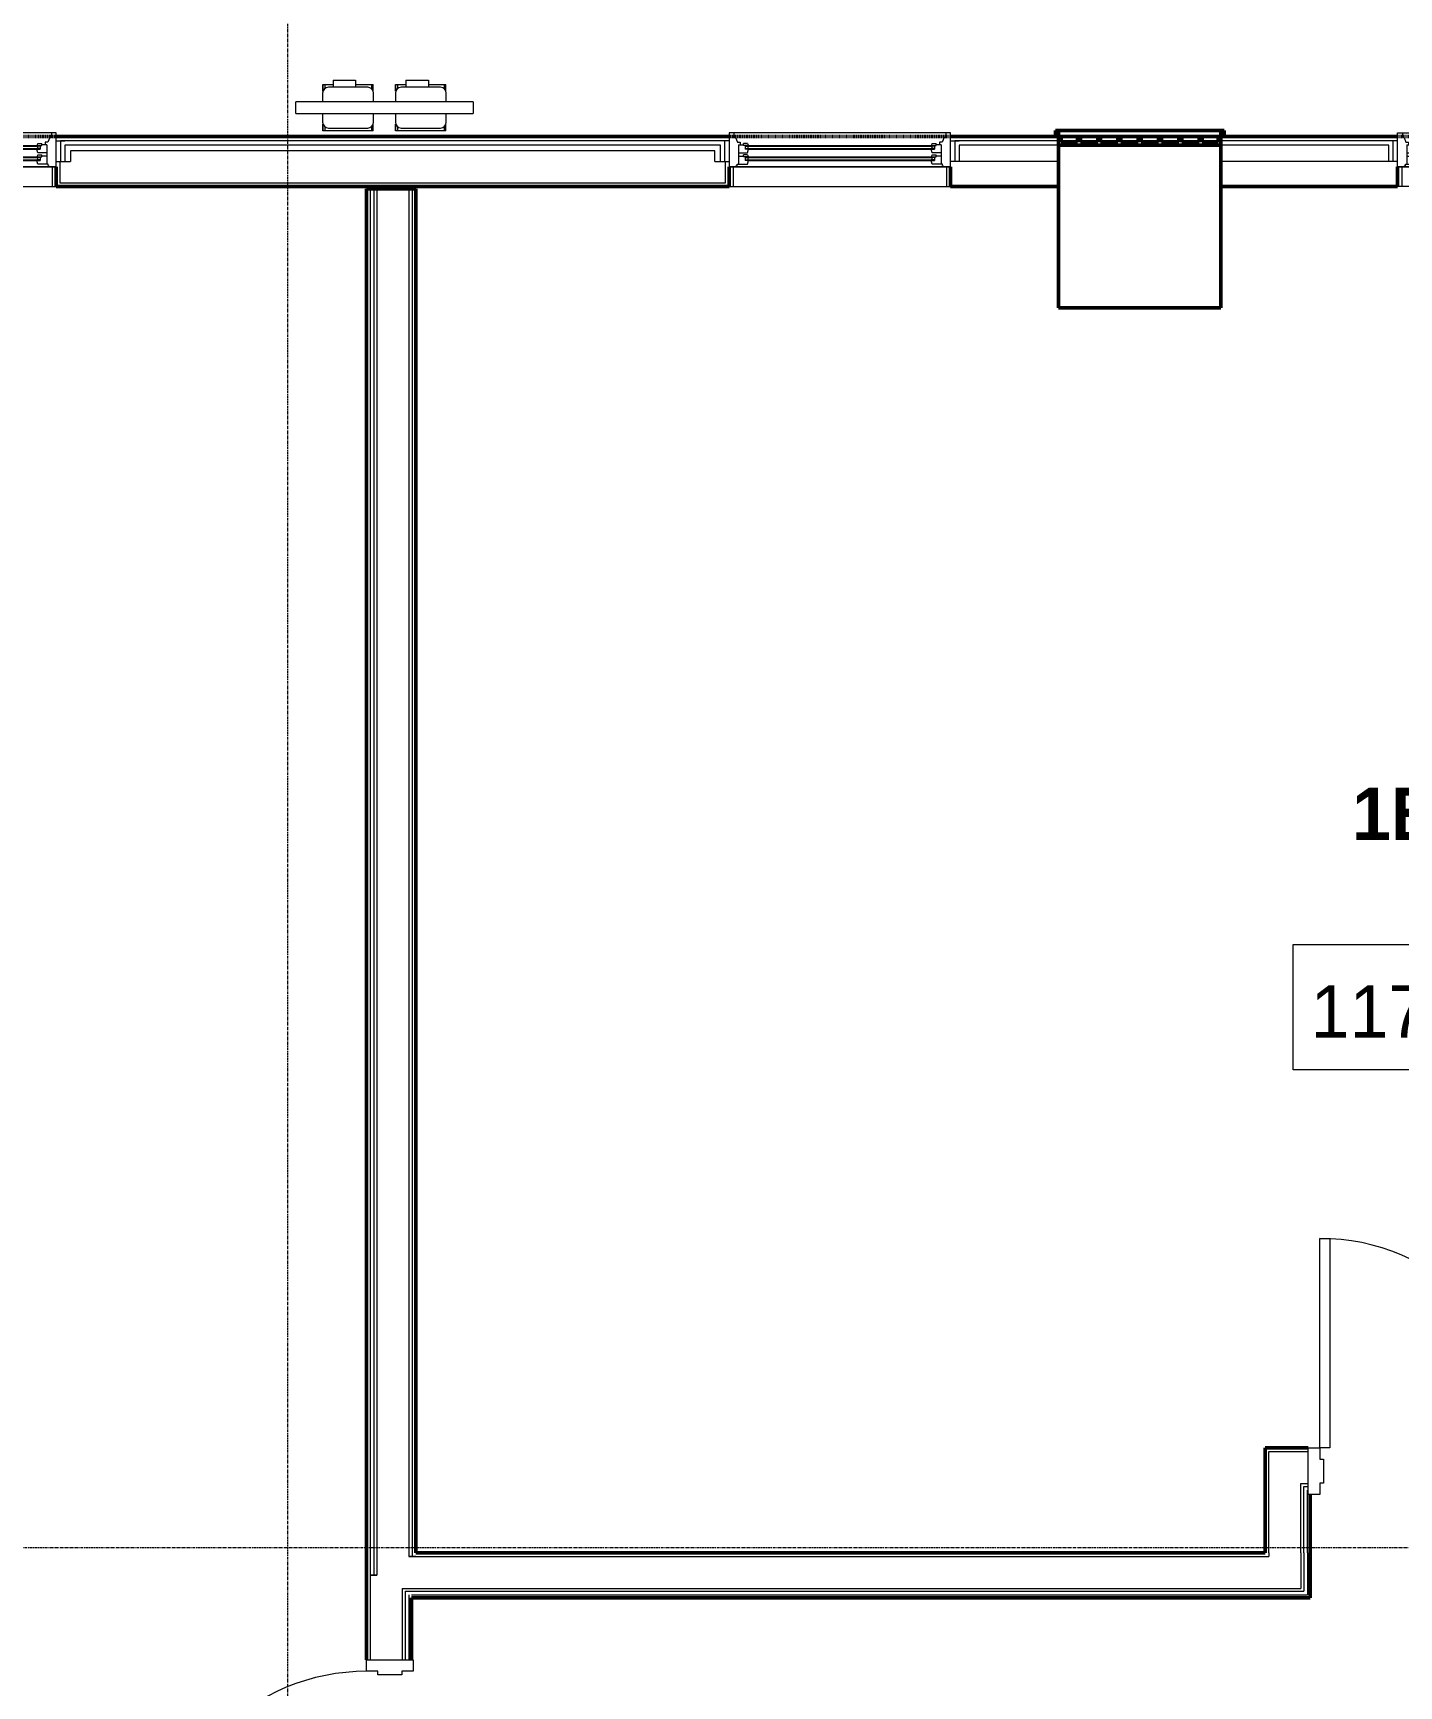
# Model space of a CAD drawing. Header units: inches. Extents: x -4235 to -464, y 9706 to 12463.
# Drawn here: x -3525.1 to -3290.3, y 11823.5 to 12107.4 of the extents above; entities that cross this region are included whole.
import ezdxf

# ---------------------------------------------------------------- set-up
doc = ezdxf.new("R2010")
doc.units = ezdxf.units.IN
doc.header["$MEASUREMENT"] = 0
doc.linetypes.add('Dash 1_16_', pattern=[0.125, 0.0625, -0.0625])
doc.linetypes.add('Grid Line 1_2_', pattern=[0.875, 0.5, -0.125, 0.125, -0.125])
for name, color, linetype, lineweight in [('0-1', 7, 'Continuous', 5), ('0-3', 250, 'Continuous', 9), ('A-AREA-IDEN', 2, 'Continuous', 9), ('A-DOOR-1', 250, 'Continuous', 9), ('A-DOOR-2', 130, 'Continuous', 20), ('A-DOOR-FRAM-1', 130, 'Continuous', 20), ('A-GENM', 5, 'Continuous', 9), ('A-GENM-3', 5, 'Continuous', 50), ('A-GLAZ-1', 151, 'Continuous', 9), ('A-GLAZ-2', 151, 'Continuous', 20), ('A-WALL-3', 50, 'Continuous', 13), ('A-WALL-5', 113, 'Continuous', 50), ('A-WALL-6', 113, 'Continuous', 9), ('C-PROP-LINE-1', 91, 'Dash 1_16_', 50), ('I-WALL-1', 7, 'Continuous', 50), ('Q-SPCQ', 91, 'Continuous', 9), ('S-GRID-1', 1, 'Grid Line 1_2_', 9)]:
    doc.layers.add(name, color=color, linetype=linetype, lineweight=lineweight)
doc.styles.add('Century Gothic', font='ufonts.com_century-gothic.ttf', dxfattribs={"height": 9})
doc.styles.add('Century Gothic_B', font='GOTHICB.TTF', dxfattribs={"height": 9})

# ---------------------------------------------------------------- blocks, each defined once
blk = doc.blocks.new('HOLLOW METAL - UNIT DOOR-2191977-BACKGROUND - 1ST FLOOR')
at = {"layer": 'A-DOOR-1'}
blk.add_arc((18, -4.125), 36, 180, 270, dxfattribs=at)
at = {"layer": 'A-DOOR-2'}
for p, q in [((16.25, -4.125), (18, -4.125)), ((16.25, -40.125), (16.25, -4.125)), ((18, -4.125), (18, -40.125)), ((18, -40.125), (16.25, -40.125))]:
    blk.add_line(p, q, dxfattribs=at)
at = {"layer": 'A-DOOR-FRAM-1'}
for p, q in [((-20, 3.875), (-18, 3.875)), ((-20, -4.125), (-20, 3.875)), ((-18, 3.875), (-18, 1.9375)), ((18, 3.875), (20, 3.875)), ((18, 1.9375), (18, 3.875)), ((20, 3.875), (20, -4.125)), ((-18, 1.9375), (-17.375, 1.9375)), ((-17.375, 1.9375), (-17.375, -2.1875)), ((17.375, 1.9375), (18, 1.9375)), ((17.375, -2.1875), (17.375, 1.9375)), ((-18, -2.1875), (-18, -4.125)), ((-17.375, -2.1875), (-18, -2.1875)), ((18, -2.1875), (17.375, -2.1875)), ((18, -4.125), (18, -2.1875)), ((-18, -4.125), (-20, -4.125)), ((20, -4.125), (18, -4.125))]:
    blk.add_line(p, q, dxfattribs=at)
blk = doc.blocks.new('CTR - 1st Phase - Common Walls_rvt-1-BACKGROUND - 1ST FLOOR')
at = {"layer": 'A-WALL-3'}
for p, q in [((-3467.15, 12080.69), (-3467.15, 11842.49)), ((-3466.52, 12080.69), (-3466.52, 11842.49)), ((-3466.02, 12080.69), (-3466.02, 11842.49)), ((-3460.52, 12080.69), (-3460.52, 11845.74)), ((-3459.9, 12080.69), (-3459.9, 11845.74)), ((-3312.67, 11863.74), (-3305.92, 11863.74)), ((-3312.67, 11858.24), (-3312.67, 11863.74)), ((-3312.67, 11856.61), (-3312.67, 11858.24)), ((-3312.67, 11846.36), (-3312.67, 11856.61)), ((-3307.17, 11858.24), (-3305.92, 11858.24)), ((-3307.17, 11857.74), (-3307.17, 11858.24)), ((-3307.17, 11856.61), (-3307.17, 11857.74)), ((-3307.17, 11846.36), (-3307.17, 11856.61)), ((-3306.67, 11857.74), (-3305.92, 11857.74)), ((-3306.67, 11857.11), (-3306.67, 11857.74)), ((-3306.67, 11856.61), (-3306.67, 11857.11)), ((-3306.67, 11846.36), (-3306.67, 11856.61)), ((-3306.05, 11857.11), (-3305.92, 11857.11)), ((-3306.05, 11856.61), (-3306.05, 11857.11)), ((-3306.05, 11846.36), (-3306.05, 11856.61)), ((-3459.9, 11845.74), (-3460.52, 11845.74)), ((-3460.52, 11845.74), (-3459.9, 11845.74)), ((-3459.27, 11845.74), (-3459.9, 11845.74)), ((-3459.9, 11845.74), (-3459.27, 11845.74)), ((-3459.27, 11845.74), (-3312.67, 11845.74)), ((-3312.67, 11846.36), (-3312.67, 11845.74)), ((-3307.17, 11846.36), (-3307.17, 11845.74)), ((-3307.17, 11845.74), (-3307.17, 11840.24)), ((-3306.67, 11846.36), (-3306.67, 11840.24)), ((-3306.05, 11846.36), (-3306.05, 11839.74)), ((-3466.52, 11842.49), (-3467.15, 11842.49)), ((-3467.15, 11842.49), (-3467.15, 11827.99)), ((-3467.15, 11842.49), (-3466.52, 11842.49)), ((-3466.02, 11842.49), (-3466.52, 11842.49)), ((-3466.52, 11842.49), (-3466.02, 11842.49)), ((-3461.65, 11840.24), (-3461.65, 11827.99)), ((-3461.65, 11840.24), (-3461.15, 11840.24)), ((-3461.15, 11840.24), (-3460.52, 11840.24)), ((-3461.15, 11839.74), (-3461.15, 11827.99)), ((-3461.15, 11839.74), (-3460.52, 11839.74)), ((-3460.52, 11840.24), (-3460.02, 11840.24)), ((-3460.52, 11839.74), (-3460.02, 11839.74)), ((-3460.52, 11839.11), (-3460.52, 11827.99)), ((-3460.02, 11840.24), (-3307.17, 11840.24)), ((-3460.02, 11839.74), (-3306.67, 11839.74)), ((-3460.02, 11839.11), (-3306.05, 11839.11)), ((-3306.67, 11840.24), (-3306.67, 11839.74)), ((-3306.05, 11839.74), (-3306.05, 11839.11))]:
    blk.add_line(p, q, dxfattribs=at)
at = {"layer": 'I-WALL-1'}
for p, q in [((-3459.27, 12080.69), (-3467.77, 12080.69)), ((-3467.77, 12080.69), (-3467.77, 11842.49)), ((-3459.27, 11846.36), (-3459.27, 12080.69)), ((-3305.92, 11864.36), (-3313.3, 11864.36)), ((-3313.3, 11864.36), (-3313.3, 11863.74)), ((-3313.3, 11863.74), (-3313.3, 11856.61)), ((-3313.3, 11856.61), (-3313.3, 11846.36)), ((-3305.55, 11846.36), (-3305.55, 11856.36)), ((-3313.3, 11846.36), (-3459.27, 11846.36)), ((-3305.55, 11839.11), (-3305.55, 11846.36)), ((-3467.77, 11842.49), (-3467.77, 11827.99)), ((-3305.55, 11838.61), (-3305.55, 11839.11)), ((-3460.02, 11827.99), (-3460.02, 11838.61)), ((-3460.02, 11838.61), (-3305.55, 11838.61))]:
    blk.add_line(p, q, dxfattribs=at)
at = {"layer": '0-3'}
for p, rotation in [((-3285.92, 11860.24), 180), ((-3463.65, 11807.99), 270)]:
    blk.add_blockref('HOLLOW METAL - UNIT DOOR-2191977-BACKGROUND - 1ST FLOOR', p, dxfattribs=dict(at, rotation=rotation))
blk = doc.blocks.new('Window-Double_Hung-Andersen-400_Series-Tilt_Wash - DOUBLE HUNG - COTTAGE - 1ST FLOOR-2889518-BACKGROUND - 1ST FLOOR')
at = {"layer": 'A-GLAZ-1'}
for p, q in [((-16.29, 2.62), (-15.7, 2.62)), ((-16.29, 2.25), (-15.7, 2.25)), ((-16.29, 0.69), (-15.7, 0.69)), ((-16.29, 0.31), (-15.7, 0.31)), ((-15.82, 2.62), (-15.82, 2.25)), ((-15.82, 0.69), (-15.82, 0.31)), ((-15.7, 2.75), (15.7, 2.75)), ((-15.7, 2.62), (15.7, 2.62)), ((-15.7, 2.25), (15.7, 2.25)), ((-15.7, 2.12), (15.7, 2.12)), ((-15.7, 0.81), (15.7, 0.81)), ((-15.7, 0.69), (15.7, 0.69)), ((-15.7, 0.31), (15.7, 0.31)), ((-15.7, 0.19), (15.7, 0.19)), ((16.29, 2.62), (15.7, 2.62)), ((16.29, 2.25), (15.7, 2.25)), ((16.29, 0.69), (15.7, 0.69)), ((16.29, 0.31), (15.7, 0.31)), ((15.82, 2.62), (15.82, 2.25)), ((15.82, 0.69), (15.82, 0.31)), ((18.95, -0.94), (-18.95, -0.94)), ((-18.95, -0.94), (-18.95, -4.31)), ((-18.32, -0.94), (-18.32, -4.31)), ((18.32, -0.94), (18.32, -4.31)), ((18.95, -4.31), (18.95, -0.94)), ((-18.95, -4.31), (18.95, -4.31))]:
    blk.add_line(p, q, dxfattribs=at)
at = {"layer": 'A-GLAZ-2'}
for p, q in [((-19.01, 3.56), (-20.51, 3.56)), ((19.01, 4.94), (-19.01, 4.94)), ((-19.01, 4.94), (-19.01, -0.94)), ((-18.2, 4.94), (-18.2, 4.12)), ((-18.2, 4.12), (-17.92, 4.12)), ((-17.92, 4.12), (-17.61, 3.31)), ((-17.61, 3.31), (-17.14, 3.31)), ((-17.42, 2.87), (-16.57, 2.87)), ((-17.42, 2.87), (-17.42, -0.44)), ((-17.14, 3.31), (-17.14, 2.87)), ((-15.86, 3.09), (-16.57, 3.09)), ((-16.57, 2.75), (-16.57, 3.09)), ((-15.86, 3.09), (-15.7, 2.75)), ((15.86, 3.09), (15.7, 2.75)), ((15.86, 3.09), (16.57, 3.09)), ((16.57, 2.75), (16.57, 3.09)), ((17.42, 2.87), (16.57, 2.87)), ((17.14, 3.31), (17.14, 2.87)), ((17.61, 3.31), (17.14, 3.31)), ((17.42, 2.87), (17.42, -0.44)), ((17.92, 4.12), (17.61, 3.31)), ((18.2, 4.12), (17.92, 4.12)), ((18.2, 4.94), (18.2, 4.12)), ((19.01, -0.94), (19.01, 4.94)), ((19.01, 3.56), (20.51, 3.56)), ((-17.42, 1.5), (-15.86, 1.5)), ((-17.42, 0.94), (-16.57, 0.94)), ((-15.7, 2.75), (-16.57, 2.75)), ((-15.86, 1.16), (-16.57, 1.16)), ((-16.57, 0.81), (-16.57, 1.16)), ((-15.7, 0.81), (-16.57, 0.81)), ((-16.29, 2.75), (-16.29, 2.12)), ((-15.7, 2.12), (-16.29, 2.12)), ((-16.29, 0.81), (-16.29, 0.19)), ((-15.7, 0.19), (-16.29, 0.19)), ((-15.86, 1.5), (-15.7, 2.12)), ((-15.86, 1.16), (-15.7, 0.81)), ((-15.86, -0.44), (-15.7, 0.19)), ((15.7, 2.75), (16.57, 2.75)), ((15.7, 2.12), (16.29, 2.12)), ((15.86, 1.5), (15.7, 2.12)), ((15.86, 1.16), (15.7, 0.81)), ((15.7, 0.81), (16.57, 0.81)), ((15.7, 0.19), (16.29, 0.19)), ((15.86, -0.44), (15.7, 0.19)), ((17.42, 1.5), (15.86, 1.5)), ((15.86, 1.16), (16.57, 1.16)), ((16.29, 2.75), (16.29, 2.12)), ((16.29, 0.81), (16.29, 0.19)), ((16.57, 0.81), (16.57, 1.16)), ((17.42, 0.94), (16.57, 0.94)), ((-19.01, -0.94), (19.01, -0.94)), ((-17.67, -0.66), (-18, -0.94)), ((-17.67, -0.66), (-17.67, -0.44)), ((-17.67, -0.44), (-15.86, -0.44)), ((17.67, -0.44), (15.86, -0.44)), ((17.67, -0.66), (17.67, -0.44)), ((17.67, -0.66), (18, -0.94))]:
    blk.add_line(p, q, dxfattribs=at)
blk = doc.blocks.new('Window-Double_Hung-Andersen-400_Series-Tilt_Wash - DOUBLE HUNG - COTTAGE - 1ST FLOOR-2889437-BACKGROUND - 1ST FLOOR')
at = {"layer": 'A-GLAZ-1'}
for p, q in [((-18.95, 4.31), (18.95, 4.31)), ((-18.95, 0.94), (-18.95, 4.31)), ((-18.32, 0.94), (-18.32, 4.31)), ((18.32, 0.94), (18.32, 4.31)), ((18.95, 4.31), (18.95, 0.94)), ((18.95, 0.94), (-18.95, 0.94)), ((-16.29, -0.31), (-15.7, -0.31)), ((-16.29, -0.69), (-15.7, -0.69)), ((-16.29, -2.25), (-15.7, -2.25)), ((-16.29, -2.63), (-15.7, -2.63)), ((-15.82, -0.69), (-15.82, -0.31)), ((-15.82, -2.63), (-15.82, -2.25)), ((-15.7, -0.19), (15.7, -0.19)), ((-15.7, -0.31), (15.7, -0.31)), ((-15.7, -0.69), (15.7, -0.69)), ((-15.7, -0.81), (15.7, -0.81)), ((-15.7, -2.13), (15.7, -2.13)), ((-15.7, -2.25), (15.7, -2.25)), ((-15.7, -2.63), (15.7, -2.63)), ((-15.7, -2.75), (15.7, -2.75)), ((16.29, -0.31), (15.7, -0.31)), ((16.29, -0.69), (15.7, -0.69)), ((16.29, -2.25), (15.7, -2.25)), ((16.29, -2.63), (15.7, -2.63)), ((15.82, -0.69), (15.82, -0.31)), ((15.82, -2.63), (15.82, -2.25))]:
    blk.add_line(p, q, dxfattribs=at)
at = {"layer": 'A-GLAZ-2'}
for p, q in [((-19.01, 0.94), (19.01, 0.94)), ((-19.01, -4.94), (-19.01, 0.94)), ((-17.67, 0.66), (-18, 0.94)), ((-17.67, 0.66), (-17.67, 0.44)), ((-17.67, 0.44), (-15.86, 0.44)), ((-17.42, -2.87), (-17.42, 0.44)), ((-15.86, 0.44), (-15.7, -0.19)), ((15.86, 0.44), (15.7, -0.19)), ((17.67, 0.44), (15.86, 0.44)), ((17.42, -2.87), (17.42, 0.44)), ((17.67, 0.66), (18, 0.94)), ((17.67, 0.66), (17.67, 0.44)), ((19.01, 0.94), (19.01, -4.94)), ((-17.42, -0.94), (-16.57, -0.94)), ((-17.42, -1.5), (-15.86, -1.5)), ((-16.57, -0.81), (-16.57, -1.16)), ((-15.7, -0.81), (-16.57, -0.81)), ((-15.86, -1.16), (-16.57, -1.16)), ((-16.57, -2.75), (-16.57, -3.09)), ((-15.7, -2.75), (-16.57, -2.75)), ((-16.29, -0.81), (-16.29, -0.19)), ((-15.7, -0.19), (-16.29, -0.19)), ((-16.29, -2.75), (-16.29, -2.13)), ((-15.7, -2.13), (-16.29, -2.13)), ((-15.86, -1.16), (-15.7, -0.81)), ((-15.86, -1.5), (-15.7, -2.13)), ((-15.86, -3.09), (-15.7, -2.75)), ((15.7, -0.19), (16.29, -0.19)), ((15.86, -1.16), (15.7, -0.81)), ((15.7, -0.81), (16.57, -0.81)), ((15.86, -1.5), (15.7, -2.13)), ((15.7, -2.13), (16.29, -2.13)), ((15.86, -3.09), (15.7, -2.75)), ((15.7, -2.75), (16.57, -2.75)), ((15.86, -1.16), (16.57, -1.16)), ((17.42, -1.5), (15.86, -1.5)), ((16.29, -0.81), (16.29, -0.19)), ((16.29, -2.75), (16.29, -2.13)), ((16.57, -0.81), (16.57, -1.16)), ((17.42, -0.94), (16.57, -0.94)), ((16.57, -2.75), (16.57, -3.09)), ((-19.01, -3.56), (-20.51, -3.56)), ((19.01, -4.94), (-19.01, -4.94)), ((-18.2, -4.13), (-17.92, -4.13)), ((-18.2, -4.94), (-18.2, -4.13)), ((-17.92, -4.13), (-17.61, -3.31)), ((-17.61, -3.31), (-17.14, -3.31)), ((-17.42, -2.87), (-16.57, -2.87)), ((-17.14, -3.31), (-17.14, -2.87)), ((-15.86, -3.09), (-16.57, -3.09)), ((15.86, -3.09), (16.57, -3.09)), ((17.42, -2.87), (16.57, -2.87)), ((17.14, -3.31), (17.14, -2.87)), ((17.61, -3.31), (17.14, -3.31)), ((17.92, -4.13), (17.61, -3.31)), ((18.2, -4.13), (17.92, -4.13)), ((18.2, -4.94), (18.2, -4.13)), ((19.01, -3.56), (20.51, -3.56))]:
    blk.add_line(p, q, dxfattribs=at)
blk = doc.blocks.new('gas_meter_manifold_5854 - Plumbing Gas Meter 3d Manifolded-2102305-BACKGROUND - 1ST FLOOR')
at = {"layer": 'A-GENM'}
for p, q in [((15.25, 1), (-15.25, 1)), ((-15.25, 0), (-15.25, 1)), ((15.25, 1), (15.25, 0)), ((-15.25, -1), (-15.25, 0)), ((-15.25, -1), (15.25, -1)), ((15.25, 0), (15.25, -1))]:
    blk.add_line(p, q, dxfattribs=at)
blk = doc.blocks.new('Plumbing Gas Meter 3d single - Plumbing Gas Meter 3d single-2101173-BACKGROUND - 1ST FLOOR')
at = {"layer": 'Q-SPCQ'}
for p, q in [((-4.32, 4), (-4.32, 2.82)), ((-4.32, 4), (-4.32, 4)), ((-4.32, 4), (-3.92, 4)), ((-4.32, 2.82), (-4.32, 4)), ((-3.92, 4), (-2.55, 4)), ((-3.92, 3.33), (-3.92, 4)), ((3.38, 3.5), (-3.37, 3.5)), ((-2.55, 4.75), (1.3, 4.75)), ((-2.55, 4.75), (-2.55, 3.5)), ((1.3, 4.75), (1.3, 3.5)), ((1.3, 4), (2.06, 4)), ((2.06, 4), (4.06, 4)), ((4.06, 4), (4.32, 4)), ((4.06, 3.23), (4.06, 4)), ((4.32, 2.82), (4.32, 4)), ((4.32, 4), (4.32, 4)), ((4.32, 2.82), (4.32, 4)), ((-4.37, 2.5), (-4.37, 1)), ((4.38, 1), (4.38, 2.5)), ((-4.37, -1), (-4.37, -2.5)), ((-4.32, -2.82), (-4.32, -4)), ((-4.32, -4), (-4.32, -2.82)), ((4.32, -4), (4.32, -2.82)), ((4.32, -4), (4.32, -2.82)), ((4.38, -2.5), (4.38, -1)), ((-3.92, -4), (-4.32, -4)), ((-4.32, -4), (-4.32, -4)), ((-3.92, -4), (-3.92, -3.33)), ((-1.92, -4), (-3.92, -4)), ((-3.37, -3.5), (3.38, -3.5)), ((2.06, -4), (-1.92, -4)), ((4.06, -4), (2.06, -4)), ((4.06, -4), (4.06, -3.22)), ((4.32, -4), (4.06, -4)), ((4.32, -4), (4.32, -4))]:
    blk.add_line(p, q, dxfattribs=at)
for centre, start, end in [((-3.37, 2.5), 90, 180), ((3.38, 2.5), 0, 90), ((-3.37, -2.5), 180, 270), ((3.38, -2.5), 270, 0)]:
    blk.add_arc(centre, 1, start, end, dxfattribs=at)
blk = doc.blocks.new('Plumbing Gas Meter 3d single - Plumbing Gas Meter 3d single-V12-BACKGROUND - 1ST FLOOR')
at = {"layer": 'Q-SPCQ'}
for p, q in [((-4.32, 4), (-4.32, 2.82)), ((-4.32, 4), (-4.32, 4)), ((-4.32, 4), (-3.92, 4)), ((-4.32, 2.82), (-4.32, 4)), ((-3.92, 4), (-2.55, 4)), ((-3.92, 3.33), (-3.92, 4)), ((3.38, 3.5), (-3.37, 3.5)), ((-2.55, 4.75), (1.3, 4.75)), ((-2.55, 4.75), (-2.55, 3.5)), ((1.3, 4.75), (1.3, 3.5)), ((1.3, 4), (2.06, 4)), ((2.06, 4), (4.06, 4)), ((4.06, 4), (4.32, 4)), ((4.06, 3.23), (4.06, 4)), ((4.32, 2.82), (4.32, 4)), ((4.32, 4), (4.32, 4)), ((4.32, 2.82), (4.32, 4)), ((-4.37, 2.5), (-4.37, 1)), ((4.38, 1), (4.38, 2.5)), ((-4.37, -1), (-4.37, -2.5)), ((-4.32, -2.82), (-4.32, -4)), ((-4.32, -4), (-4.32, -2.82)), ((4.32, -4), (4.32, -2.82)), ((4.32, -4), (4.32, -2.82)), ((4.38, -2.5), (4.38, -1)), ((-3.92, -4), (-4.32, -4)), ((-4.32, -4), (-4.32, -4)), ((-3.92, -4), (-3.92, -3.33)), ((-1.92, -4), (-3.92, -4)), ((-3.37, -3.5), (3.38, -3.5)), ((2.06, -4), (-1.92, -4)), ((4.06, -4), (2.06, -4)), ((4.06, -4), (4.06, -3.22)), ((4.32, -4), (4.06, -4)), ((4.32, -4), (4.32, -4))]:
    blk.add_line(p, q, dxfattribs=at)
for centre, start, end in [((-3.37, 2.5), 90, 180), ((3.38, 2.5), 0, 90), ((-3.37, -2.5), 180, 270), ((3.38, -2.5), 270, 0)]:
    blk.add_arc(centre, 1, start, end, dxfattribs=at)
blk = doc.blocks.new('V-Series_EWC4_SPVU_RFA_2015 - 1ST FLOOR-2484708-BACKGROUND - 1ST FLOOR')
at = {"layer": 'A-GENM-3'}
for p, q in [((-3131.77, 12090.69), (-3132.33, 12090.69)), ((-3132.33, 12090.69), (-3132.33, 12089.69)), ((-3132.33, 12089.69), (-3131.77, 12089.69)), ((-3103.89, 12090.69), (-3131.77, 12090.69)), ((-3131.77, 12090.69), (-3131.77, 12089.69)), ((-3131.77, 12089.69), (-3131.77, 12090.69)), ((-3131.77, 12089.69), (-3103.89, 12089.69)), ((-3131.77, 12089.69), (-3131.77, 12060.25)), ((-3131.33, 12089.69), (-3131.77, 12089.69)), ((-3131.33, 12088.69), (-3131.33, 12089.69)), ((-3128.53, 12088.69), (-3131.33, 12088.69)), ((-3128.03, 12089.69), (-3128.53, 12089.69)), ((-3128.53, 12089.69), (-3128.53, 12088.69)), ((-3128.03, 12088.69), (-3128.03, 12089.69)), ((-3125.05, 12088.69), (-3128.03, 12088.69)), ((-3124.55, 12089.69), (-3125.05, 12089.69)), ((-3125.05, 12089.69), (-3125.05, 12088.69)), ((-3124.55, 12088.69), (-3124.55, 12089.69)), ((-3121.57, 12088.69), (-3124.55, 12088.69)), ((-3121.07, 12089.69), (-3121.57, 12089.69)), ((-3121.57, 12089.69), (-3121.57, 12088.69)), ((-3121.07, 12088.69), (-3121.07, 12089.69)), ((-3118.08, 12088.69), (-3121.07, 12088.69)), ((-3117.58, 12089.69), (-3118.08, 12089.69)), ((-3118.08, 12089.69), (-3118.08, 12088.69)), ((-3117.58, 12088.69), (-3117.58, 12089.69)), ((-3114.6, 12088.69), (-3117.58, 12088.69)), ((-3114.1, 12089.69), (-3114.6, 12089.69)), ((-3114.6, 12089.69), (-3114.6, 12088.69)), ((-3114.1, 12088.69), (-3114.1, 12089.69)), ((-3111.11, 12088.69), (-3114.1, 12088.69)), ((-3110.61, 12089.69), (-3111.11, 12089.69)), ((-3111.11, 12089.69), (-3111.11, 12088.69)), ((-3110.61, 12088.69), (-3110.61, 12089.69)), ((-3107.63, 12088.69), (-3110.61, 12088.69)), ((-3107.13, 12089.69), (-3107.63, 12089.69)), ((-3107.63, 12089.69), (-3107.63, 12088.69)), ((-3107.13, 12088.69), (-3107.13, 12089.69)), ((-3104.33, 12088.69), (-3107.13, 12088.69)), ((-3103.89, 12089.69), (-3104.33, 12089.69)), ((-3104.33, 12089.69), (-3104.33, 12088.69)), ((-3103.89, 12089.69), (-3103.89, 12090.69)), ((-3103.33, 12090.69), (-3103.89, 12090.69)), ((-3103.89, 12090.69), (-3103.89, 12089.69)), ((-3103.89, 12089.69), (-3103.33, 12089.69)), ((-3103.89, 12060.25), (-3103.89, 12089.69)), ((-3103.33, 12089.69), (-3103.33, 12090.69)), ((-3131.77, 12060.25), (-3103.89, 12060.25))]:
    blk.add_line(p, q, dxfattribs=at)
blk = doc.blocks.new('Family - ___-2835903-BACKGROUND - 1ST FLOOR')
at = {"layer": 'C-PROP-LINE-1'}
blk.add_line((-2096.82, 12089.69), (-3831.82, 12089.69), dxfattribs=at)

msp = doc.modelspace()

# ---------------------------------------------------------------- linework, layer by layer
at = {"layer": 'A-AREA-IDEN', "flags": 128}
msp.add_lwpolyline([(-3308.5, 11950.84), (-3224, 11950.84), (-3224, 11929.35), (-3308.5, 11929.35)], close=True, dxfattribs=at)
at = {"layer": 'A-WALL-5'}
for p, q in [((-3405.42, 12089.69), (-3521.12, 12089.69)), ((-3290.54, 12089.69), (-3367.4, 12089.69)), ((-3348.8, 12081.06), (-3348.8, 12088.19)), ((-3348.8, 12088.19), (-3320.92, 12088.19)), ((-3320.92, 12088.19), (-3320.92, 12081.06)), ((-3521.12, 12084.44), (-3521.12, 12081.06)), ((-3405.42, 12081.06), (-3405.42, 12084.44)), ((-3367.4, 12084.44), (-3367.4, 12081.06)), ((-3290.54, 12081.06), (-3290.54, 12084.44)), ((-3521.12, 12081.06), (-3405.42, 12081.06)), ((-3367.4, 12081.06), (-3348.8, 12081.06)), ((-3320.92, 12081.06), (-3290.54, 12081.06))]:
    msp.add_line(p, q, dxfattribs=at)
at = {"layer": 'A-WALL-6'}
for p, q in [((-3520.37, 12088.94), (-3520.37, 12085.38)), ((-3406.17, 12088.94), (-3520.37, 12088.94)), ((-3406.17, 12085.38), (-3406.17, 12088.94)), ((-3366.65, 12088.94), (-3366.65, 12085.38)), ((-3291.29, 12088.94), (-3366.65, 12088.94)), ((-3291.29, 12085.38), (-3291.29, 12088.94)), ((-3519.62, 12088.19), (-3519.62, 12085.38)), ((-3406.92, 12088.19), (-3519.62, 12088.19)), ((-3518.62, 12087.19), (-3518.62, 12085.38)), ((-3407.92, 12087.19), (-3518.62, 12087.19)), ((-3407.92, 12085.38), (-3407.92, 12087.19)), ((-3406.92, 12085.38), (-3406.92, 12088.19)), ((-3365.9, 12088.19), (-3365.9, 12085.38)), ((-3348.8, 12088.19), (-3365.9, 12088.19)), ((-3292.04, 12088.19), (-3320.92, 12088.19)), ((-3292.04, 12085.38), (-3292.04, 12088.19)), ((-3521.12, 12085.38), (-3518.62, 12085.38)), ((-3520.5, 12085.38), (-3520.5, 12081.69)), ((-3407.92, 12085.38), (-3405.42, 12085.38)), ((-3406.05, 12081.69), (-3406.05, 12085.38)), ((-3348.8, 12085.38), (-3367.4, 12085.38)), ((-3290.54, 12085.38), (-3320.92, 12085.38)), ((-3521.12, 12081.06), (-3521.19, 12081.06)), ((-3520.5, 12081.69), (-3406.05, 12081.69)), ((-3405.36, 12081.06), (-3405.42, 12081.06)), ((-3367.4, 12081.06), (-3367.46, 12081.06)), ((-3290.47, 12081.06), (-3290.54, 12081.06))]:
    msp.add_line(p, q, dxfattribs=at)
at = {"layer": 'S-GRID-1'}
for p, q in [((-3481.32, 9836.18), (-3481.32, 12413.74)), ((-464.45, 11847.19), (-4185.7, 11847.19))]:
    msp.add_line(p, q, dxfattribs=at)

# ---------------------------------------------------------------- block references
at = {"layer": '0-1'}
msp.add_blockref('CTR - 1st Phase - Common Walls_rvt-1-BACKGROUND - 1ST FLOOR', (0, 0), dxfattribs=at)
at = {"layer": 'A-GENM'}
for name, p in [('gas_meter_manifold_5854 - Plumbing Gas Meter 3d Manifolded-2102305-BACKGROUND - 1ST FLOOR', (-3464.69, 12094.63)), ('V-Series_EWC4_SPVU_RFA_2015 - 1ST FLOOR-2484708-BACKGROUND - 1ST FLOOR', (-217.03, 0))]:
    msp.add_blockref(name, p, dxfattribs=at)
at = {"layer": 'A-GLAZ-1'}
for p in [(-3540.14, 12085.38), (-3386.41, 12085.38)]:
    msp.add_blockref('Window-Double_Hung-Andersen-400_Series-Tilt_Wash - DOUBLE HUNG - COTTAGE - 1ST FLOOR-2889518-BACKGROUND - 1ST FLOOR', p, dxfattribs=at)
at = {"layer": 'A-GLAZ-1', "rotation": 180}
msp.add_blockref('Window-Double_Hung-Andersen-400_Series-Tilt_Wash - DOUBLE HUNG - COTTAGE - 1ST FLOOR-2889437-BACKGROUND - 1ST FLOOR', (-3271.52, 12085.38), dxfattribs=at)
at = {"layer": 'C-PROP-LINE-1'}
msp.add_blockref('Family - ___-2835903-BACKGROUND - 1ST FLOOR', (0, 0), dxfattribs=at)
at = {"layer": 'Q-SPCQ'}
for name, p in [('Plumbing Gas Meter 3d single - Plumbing Gas Meter 3d single-V12-BACKGROUND - 1ST FLOOR', (-3470.94, 12094.63)), ('Plumbing Gas Meter 3d single - Plumbing Gas Meter 3d single-2101173-BACKGROUND - 1ST FLOOR', (-3458.44, 12094.63))]:
    msp.add_blockref(name, p, dxfattribs=at)

# ---------------------------------------------------------------- texts
at = {"layer": 'A-AREA-IDEN', "char_height": 9, "attachment_point": 1}
for s, insert, width, style in [('1BD - ADA', (-3298.37, 11977.81), 77.568, 'Century Gothic_B'), ('117 - (509 SF)', (-3305.5, 11943.84), 94.839, 'Century Gothic')]:
    msp.add_mtext(s, dxfattribs=dict(at, insert=insert, width=width, style=style))

doc.saveas('drawing.dxf')
